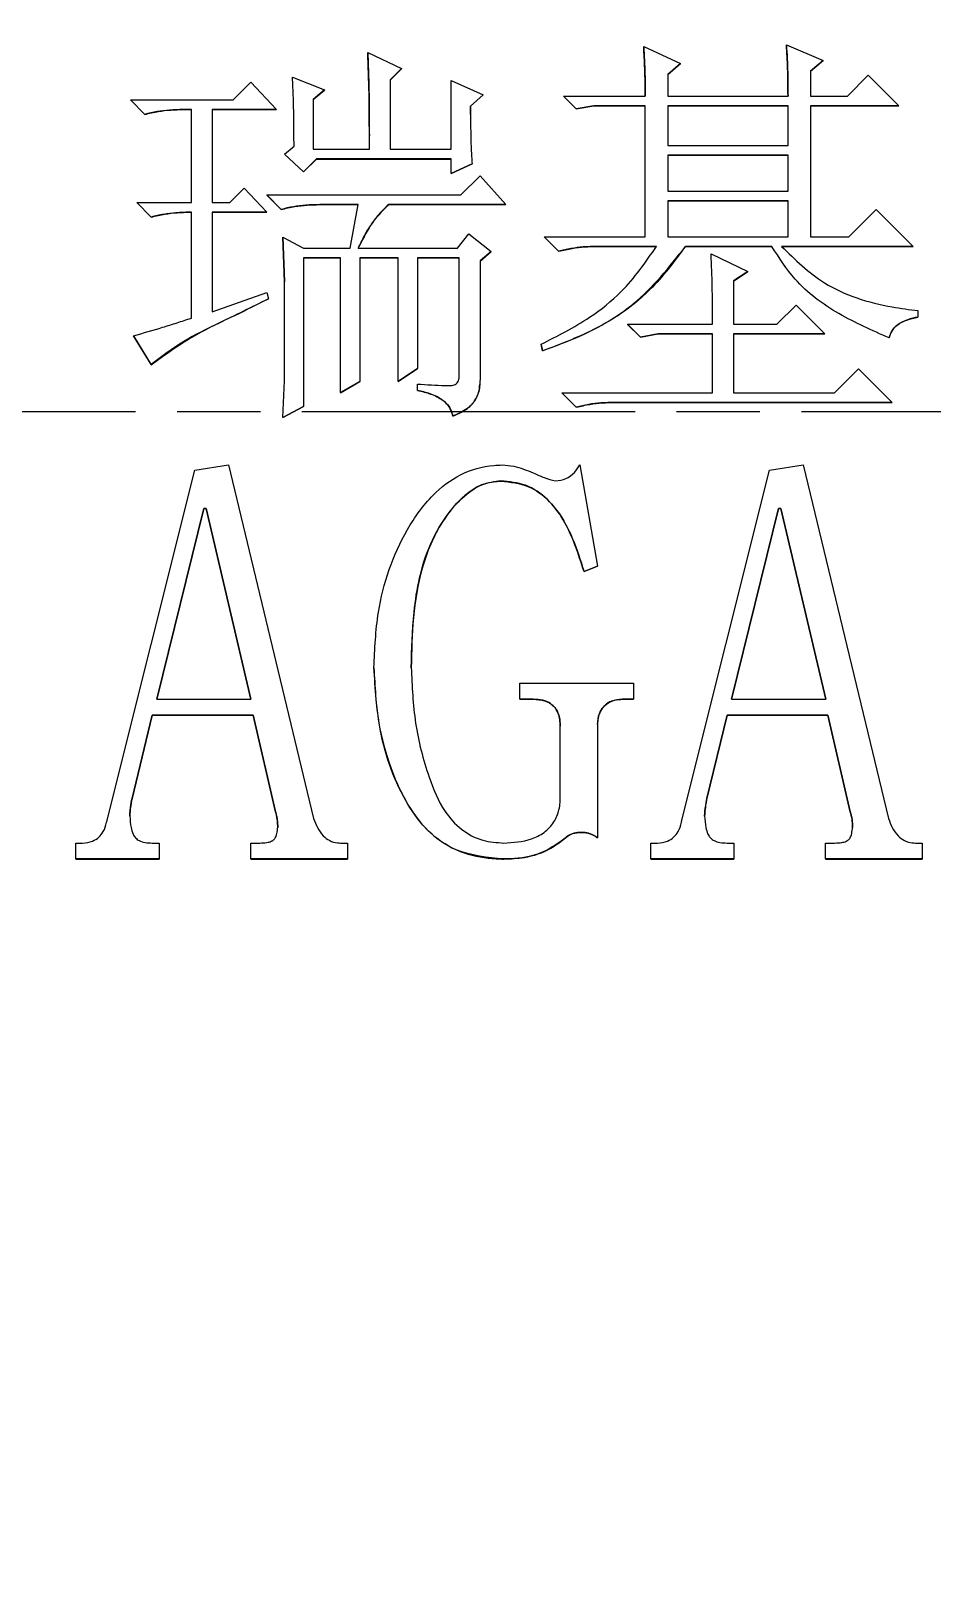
# Model space of a CAD drawing. Header units: millimetres. Extents: x 2404 to 4548, y 1024 to 2541.
# Drawn here: x 3904.7 to 3937.2, y 2177.4 to 2233.1 of the extents above; entities that cross this region are included whole.
import ezdxf

# ---------------------------------------------------------------- set-up
doc = ezdxf.new("R2010")
doc.units = ezdxf.units.MM
doc.linetypes.add('AM_ISO08W050', pattern=[18, 12, -1.5, 3, -1.5])
doc.layers.add('AM_7', color=4, linetype='AM_ISO08W050', lineweight=25)

msp = doc.modelspace()

# ---------------------------------------------------------------- linework, layer by layer
at = {"color": 7, "linetype": 'Continuous', "lineweight": 25}
for p, q in [((3926.811, 2232.514), (3928.14, 2231.899)), ((3931.954, 2232.571), (3933.284, 2232.013)), ((3916.871, 2232.297), (3918.084, 2231.715)), ((3928.14, 2231.899), (3927.678, 2231.508)), ((3927.678, 2231.505), (3928.14, 2231.897)), ((3928.14, 2231.899), (3928.14, 2231.897)), ((3933.284, 2232.013), (3932.821, 2231.621)), ((3932.821, 2231.619), (3933.284, 2232.011)), ((3933.284, 2232.013), (3933.284, 2232.011)), ((3914.155, 2231.409), (3915.311, 2230.947)), ((3918.084, 2231.715), (3917.68, 2231.309)), ((3917.68, 2231.306), (3918.084, 2231.713)), ((3917.68, 2231.309), (3917.68, 2228.809)), ((3918.084, 2231.715), (3918.084, 2231.713)), ((3919.876, 2228.809), (3919.876, 2231.294)), ((3919.876, 2231.294), (3921.032, 2230.773)), ((3927.678, 2231.508), (3927.678, 2230.726)), ((3932.821, 2231.621), (3932.821, 2230.726)), ((3934.15, 2230.726), (3934.902, 2231.478)), ((3934.902, 2231.478), (3936, 2230.38)), ((3912.016, 2230.589), (3912.652, 2231.225)), ((3912.652, 2231.225), (3913.577, 2230.243)), ((3915.311, 2230.947), (3914.906, 2230.6)), ((3914.906, 2230.598), (3915.311, 2230.945)), ((3915.311, 2230.947), (3915.311, 2230.945)), ((3921.032, 2230.773), (3920.569, 2230.369)), ((3920.569, 2230.367), (3921.032, 2230.771)), ((3921.032, 2230.773), (3921.032, 2230.771)), ((3924.384, 2230.264), (3923.921, 2230.726)), ((3923.921, 2230.726), (3926.869, 2230.726)), ((3923.921, 2230.726), (3923.921, 2230.724)), ((3923.921, 2230.724), (3924.384, 2230.262)), ((3927.678, 2230.726), (3932.012, 2230.726)), ((3932.821, 2230.726), (3934.15, 2230.726)), ((3908.838, 2230.069), (3908.318, 2230.589)), ((3908.318, 2230.589), (3912.016, 2230.589)), ((3908.318, 2230.589), (3908.318, 2230.587)), ((3908.318, 2230.587), (3908.838, 2230.067)), ((3910.514, 2230.243), (3910.225, 2230.243)), ((3910.225, 2230.243), (3910.225, 2230.24)), ((3910.225, 2230.24), (3910.514, 2230.24)), ((3910.514, 2226.891), (3910.514, 2230.243)), ((3913.577, 2230.243), (3911.265, 2230.243)), ((3911.265, 2230.243), (3911.265, 2226.891)), ((3911.265, 2230.24), (3913.577, 2230.24)), ((3913.577, 2230.243), (3913.577, 2230.24)), ((3914.906, 2230.6), (3914.906, 2228.809)), ((3920.569, 2230.369), (3920.569, 2230.367)), ((3920.571, 2230.068), (3920.569, 2230.367)), ((3925.019, 2230.38), (3924.384, 2230.264)), ((3924.384, 2230.262), (3925.019, 2230.377)), ((3924.384, 2230.264), (3924.384, 2230.262)), ((3926.869, 2230.38), (3925.019, 2230.38)), ((3925.019, 2230.38), (3925.019, 2230.377)), ((3925.019, 2230.377), (3926.869, 2230.377)), ((3926.869, 2225.658), (3926.869, 2230.38)), ((3932.012, 2230.38), (3927.678, 2230.38)), ((3927.678, 2230.38), (3927.678, 2228.946)), ((3927.678, 2230.377), (3932.012, 2230.377)), ((3932.012, 2228.946), (3932.012, 2230.38)), ((3936, 2230.38), (3932.821, 2230.38)), ((3932.821, 2230.38), (3932.821, 2225.658)), ((3932.821, 2230.377), (3936, 2230.377)), ((3936, 2230.38), (3936, 2230.377)), ((3908.838, 2230.069), (3908.838, 2230.067)), ((3913.866, 2228.635), (3914.212, 2228.924)), ((3914.559, 2227.999), (3913.866, 2228.635)), ((3913.866, 2228.633), (3913.866, 2228.635)), ((3913.866, 2228.633), (3914.559, 2227.997)), ((3915.022, 2228.462), (3914.559, 2227.999)), ((3914.559, 2227.997), (3915.022, 2228.46)), ((3914.906, 2228.809), (3916.929, 2228.809)), ((3919.876, 2228.462), (3915.022, 2228.462)), ((3915.022, 2228.462), (3915.022, 2228.46)), ((3915.022, 2228.46), (3919.876, 2228.46)), ((3917.68, 2228.809), (3919.876, 2228.809)), ((3919.876, 2227.942), (3919.876, 2228.462)), ((3927.678, 2228.946), (3932.012, 2228.946)), ((3932.012, 2228.599), (3927.678, 2228.599)), ((3927.678, 2228.599), (3927.678, 2227.302)), ((3927.678, 2228.597), (3932.012, 2228.597)), ((3932.012, 2227.302), (3932.012, 2228.599)), ((3914.559, 2227.999), (3914.559, 2227.997)), ((3920.627, 2228.288), (3919.876, 2227.942)), ((3919.876, 2227.94), (3920.627, 2228.286)), ((3919.876, 2227.942), (3919.876, 2227.94)), ((3920.627, 2228.288), (3920.627, 2228.286)), ((3911.901, 2226.891), (3912.421, 2227.411)), ((3912.421, 2227.411), (3913.23, 2226.544)), ((3920.223, 2227.165), (3920.916, 2227.858)), ((3920.916, 2227.858), (3921.841, 2226.818)), ((3909.069, 2226.371), (3908.549, 2226.891)), ((3908.549, 2226.891), (3910.514, 2226.891)), ((3908.549, 2226.891), (3908.549, 2226.889)), ((3908.549, 2226.889), (3909.069, 2226.368)), ((3911.265, 2226.891), (3911.901, 2226.891)), ((3913.75, 2226.645), (3913.23, 2227.165)), ((3913.23, 2227.165), (3920.223, 2227.165)), ((3913.23, 2227.165), (3913.23, 2227.163)), ((3913.23, 2227.163), (3913.75, 2226.642)), ((3916.524, 2226.818), (3915.137, 2226.818)), ((3915.137, 2226.818), (3915.137, 2226.816)), ((3915.137, 2226.816), (3916.524, 2226.816)), ((3916.235, 2225.247), (3916.524, 2226.818)), ((3921.841, 2226.818), (3917.622, 2226.818)), ((3917.622, 2226.818), (3917.622, 2226.816)), ((3917.622, 2226.816), (3921.841, 2226.816)), ((3921.841, 2226.818), (3921.841, 2226.816)), ((3927.678, 2227.302), (3932.012, 2227.302)), ((3932.012, 2226.955), (3927.678, 2226.955)), ((3927.678, 2226.955), (3927.678, 2225.658)), ((3927.678, 2226.953), (3932.012, 2226.953)), ((3932.012, 2225.658), (3932.012, 2226.955)), ((3909.069, 2226.371), (3909.069, 2226.368)), ((3910.514, 2226.544), (3910.456, 2226.544)), ((3910.456, 2226.542), (3910.456, 2226.544)), ((3910.456, 2226.542), (3910.514, 2226.542)), ((3910.514, 2222.73), (3910.514, 2226.544)), ((3913.23, 2226.544), (3911.265, 2226.544)), ((3911.265, 2226.544), (3911.265, 2222.961)), ((3911.265, 2226.542), (3913.23, 2226.542)), ((3913.23, 2226.544), (3913.23, 2226.542)), ((3913.75, 2226.645), (3913.75, 2226.642)), ((3934.208, 2225.658), (3935.191, 2226.64)), ((3935.191, 2226.64), (3936.52, 2225.311)), ((3920.107, 2225.247), (3920.512, 2225.767)), ((3920.512, 2225.767), (3921.321, 2225.131)), ((3913.866, 2224.038), (3913.808, 2225.651)), ((3913.808, 2225.651), (3914.559, 2225.247)), ((3913.808, 2225.651), (3913.808, 2225.649)), ((3913.808, 2225.649), (3913.866, 2224.035)), ((3914.559, 2225.247), (3916.235, 2225.247)), ((3916.524, 2225.247), (3920.107, 2225.247)), ((3921.321, 2225.131), (3920.916, 2224.787)), ((3920.916, 2224.785), (3921.321, 2225.129)), ((3921.321, 2225.131), (3921.321, 2225.129)), ((3923.748, 2225.138), (3923.228, 2225.658)), ((3923.228, 2225.658), (3926.869, 2225.658)), ((3923.228, 2225.658), (3923.228, 2225.656)), ((3923.228, 2225.656), (3923.748, 2225.136)), ((3923.748, 2225.138), (3923.748, 2225.136)), ((3927.273, 2225.311), (3925.135, 2225.311)), ((3925.135, 2225.311), (3925.135, 2225.309)), ((3925.135, 2225.309), (3927.273, 2225.309)), ((3927.678, 2225.658), (3932.012, 2225.658)), ((3931.434, 2225.311), (3928.314, 2225.311)), ((3928.314, 2225.311), (3928.314, 2225.309)), ((3928.314, 2225.309), (3931.434, 2225.309)), ((3931.434, 2225.311), (3931.434, 2225.309)), ((3936.52, 2225.311), (3931.781, 2225.311)), ((3931.781, 2225.309), (3936.52, 2225.309)), ((3932.821, 2225.658), (3934.208, 2225.658)), ((3936.52, 2225.311), (3936.52, 2225.309)), ((3915.888, 2224.9), (3914.559, 2224.9)), ((3914.559, 2224.9), (3914.559, 2219.549)), ((3914.559, 2224.898), (3915.888, 2224.898)), ((3915.888, 2220.046), (3915.888, 2224.9)), ((3917.969, 2224.9), (3916.582, 2224.9)), ((3916.582, 2224.9), (3916.582, 2220.45)), ((3916.582, 2224.898), (3917.969, 2224.898)), ((3917.969, 2220.45), (3917.969, 2224.9)), ((3920.165, 2224.9), (3918.662, 2224.9)), ((3918.662, 2224.9), (3918.662, 2220.913)), ((3918.662, 2224.898), (3920.165, 2224.898)), ((3920.165, 2220.643), (3920.165, 2224.9)), ((3920.916, 2224.787), (3920.916, 2220.585)), ((3929.238, 2225.05), (3930.567, 2224.414)), ((3913.866, 2220.47), (3913.866, 2224.038)), ((3930.567, 2224.414), (3930.047, 2224.068)), ((3930.047, 2224.065), (3930.567, 2224.412)), ((3930.047, 2224.068), (3930.047, 2222.507)), ((3930.567, 2224.414), (3930.567, 2224.412)), ((3911.265, 2222.961), (3913.23, 2223.654)), ((3913.23, 2223.654), (3913.288, 2223.423)), ((3931.608, 2222.507), (3932.301, 2223.201)), ((3932.301, 2223.201), (3933.341, 2222.16)), ((3936.693, 2222.999), (3936.693, 2222.768)), ((3926.233, 2222.507), (3929.296, 2222.507)), ((3926.695, 2222.045), (3926.233, 2222.507)), ((3926.233, 2222.507), (3926.233, 2222.505)), ((3926.233, 2222.505), (3926.695, 2222.043)), ((3930.047, 2222.507), (3931.608, 2222.507)), ((3936.693, 2222.768), (3936.693, 2222.766)), ((3909.069, 2221.054), (3908.433, 2222.094)), ((3908.433, 2222.094), (3908.433, 2222.092)), ((3908.433, 2222.092), (3909.069, 2221.052)), ((3923.17, 2221.555), (3923.112, 2221.786)), ((3923.112, 2221.786), (3923.112, 2221.784)), ((3923.112, 2221.784), (3923.17, 2221.553)), ((3927.331, 2222.16), (3926.695, 2222.045)), ((3926.695, 2222.043), (3927.331, 2222.158)), ((3926.695, 2222.043), (3926.695, 2222.045)), ((3929.296, 2222.16), (3927.331, 2222.16)), ((3927.331, 2222.16), (3927.331, 2222.158)), ((3927.331, 2222.158), (3929.296, 2222.158)), ((3929.296, 2220.041), (3929.296, 2222.16)), ((3933.341, 2222.16), (3930.047, 2222.16)), ((3930.047, 2222.16), (3930.047, 2220.041)), ((3930.047, 2222.158), (3933.341, 2222.158)), ((3933.341, 2222.16), (3933.341, 2222.158)), ((3923.17, 2221.555), (3923.17, 2221.553)), ((3909.069, 2221.054), (3909.069, 2221.052)), ((3918.662, 2220.913), (3917.969, 2220.45)), ((3917.969, 2220.448), (3918.662, 2220.91)), ((3918.662, 2220.913), (3918.662, 2220.91)), ((3933.688, 2220.041), (3934.555, 2220.908)), ((3934.555, 2220.908), (3935.769, 2219.695)), ((3913.808, 2219.147), (3913.866, 2220.47)), ((3916.582, 2220.45), (3915.888, 2220.046)), ((3915.888, 2220.044), (3916.582, 2220.448)), ((3916.582, 2220.45), (3916.582, 2220.448)), ((3917.969, 2220.45), (3917.969, 2220.448)), ((3918.662, 2220.125), (3918.662, 2220.356)), ((3920.914, 2220.332), (3920.914, 2220.334)), ((3914.559, 2219.549), (3913.808, 2219.147)), ((3914.559, 2219.549), (3914.559, 2219.547)), ((3915.888, 2220.046), (3915.888, 2220.044)), ((3924.384, 2219.521), (3923.864, 2220.041)), ((3923.864, 2220.041), (3929.296, 2220.041)), ((3923.864, 2220.041), (3923.864, 2220.039)), ((3923.864, 2220.039), (3924.384, 2219.519)), ((3935.769, 2219.695), (3925.771, 2219.695)), ((3925.771, 2219.695), (3925.771, 2219.693)), ((3925.771, 2219.693), (3935.769, 2219.693)), ((3930.047, 2220.041), (3933.688, 2220.041)), ((3935.769, 2219.695), (3935.769, 2219.693)), ((3913.808, 2219.145), (3914.559, 2219.547)), ((3913.808, 2219.147), (3913.808, 2219.145)), ((3924.384, 2219.521), (3924.384, 2219.519)), ((3910.638, 2217.248), (3911.849, 2217.439)), ((3911.849, 2217.439), (3914.92, 2204.71)), ((3924.51, 2217.439), (3925.148, 2213.796)), ((3931.351, 2217.248), (3932.561, 2217.439)), ((3932.561, 2217.439), (3935.633, 2204.71)), ((3907.486, 2204.695), (3910.638, 2217.248)), ((3921.669, 2216.864), (3921.669, 2216.862)), ((3928.198, 2204.695), (3931.351, 2217.248)), ((3910.962, 2215.872), (3909.266, 2209.001)), ((3909.266, 2209.001), (3910.962, 2215.87)), ((3911.043, 2215.872), (3910.962, 2215.872)), ((3910.962, 2215.87), (3910.962, 2215.872)), ((3910.962, 2215.87), (3911.043, 2215.87)), ((3912.658, 2209.001), (3911.043, 2215.872)), ((3911.043, 2215.872), (3911.043, 2215.87)), ((3911.043, 2215.87), (3912.658, 2209.001)), ((3931.674, 2215.872), (3929.978, 2209.001)), ((3929.979, 2209.001), (3931.674, 2215.87)), ((3931.755, 2215.872), (3931.674, 2215.872)), ((3931.674, 2215.87), (3931.674, 2215.872)), ((3931.674, 2215.87), (3931.755, 2215.87)), ((3933.37, 2209.001), (3931.755, 2215.872)), ((3931.755, 2215.872), (3931.755, 2215.87)), ((3931.755, 2215.87), (3933.37, 2209.001)), ((3925.148, 2213.796), (3924.662, 2213.604)), ((3924.662, 2213.602), (3925.148, 2213.793)), ((3924.662, 2213.604), (3924.662, 2213.602)), ((3925.148, 2213.793), (3925.148, 2213.796)), ((3922.349, 2209.001), (3922.349, 2209.576)), ((3922.349, 2209.576), (3926.442, 2209.576)), ((3926.442, 2209.576), (3926.442, 2209.001)), ((3909.266, 2209.001), (3912.658, 2209.001)), ((3922.834, 2209.001), (3922.349, 2209.001)), ((3922.349, 2209.001), (3922.349, 2208.999)), ((3922.349, 2208.999), (3922.834, 2208.999)), ((3922.834, 2209.001), (3922.834, 2208.999)), ((3926.442, 2209.001), (3926.038, 2209.001)), ((3926.038, 2209.001), (3926.038, 2208.999)), ((3926.038, 2208.999), (3926.442, 2208.999)), ((3926.442, 2209.001), (3926.442, 2208.999)), ((3929.978, 2209.001), (3933.37, 2209.001)), ((3909.104, 2208.426), (3908.376, 2205.432)), ((3908.376, 2205.43), (3909.104, 2208.424)), ((3912.739, 2208.426), (3909.104, 2208.426)), ((3909.104, 2208.426), (3909.104, 2208.424)), ((3909.104, 2208.424), (3912.739, 2208.424)), ((3913.545, 2204.95), (3912.739, 2208.426)), ((3912.739, 2208.426), (3912.739, 2208.424)), ((3912.739, 2208.424), (3913.545, 2204.948)), ((3929.816, 2208.426), (3929.088, 2205.432)), ((3929.088, 2205.43), (3929.816, 2208.424)), ((3933.451, 2208.426), (3929.816, 2208.426)), ((3929.816, 2208.426), (3929.816, 2208.424)), ((3929.816, 2208.424), (3933.451, 2208.424)), ((3934.257, 2204.95), (3933.451, 2208.426)), ((3933.451, 2208.426), (3933.451, 2208.424)), ((3933.451, 2208.424), (3934.257, 2204.948)), ((3923.805, 2205.279), (3923.805, 2208.03)), ((3925.148, 2208.102), (3925.148, 2204.015)), ((3908.376, 2205.432), (3908.376, 2205.43)), ((3929.088, 2205.432), (3929.088, 2205.43)), ((3913.545, 2204.95), (3913.545, 2204.948)), ((3934.257, 2204.95), (3934.257, 2204.948)), ((3923.94, 2203.967), (3923.94, 2203.965)), ((3924.584, 2204.207), (3924.584, 2204.204)), ((3906.353, 2203.248), (3906.353, 2203.823)), ((3906.353, 2203.823), (3906.596, 2203.823)), ((3909.104, 2203.823), (3909.347, 2203.823)), ((3909.347, 2203.823), (3909.347, 2203.248)), ((3912.655, 2203.248), (3912.655, 2203.823)), ((3912.655, 2203.823), (3912.979, 2203.823)), ((3915.891, 2203.823), (3916.134, 2203.823)), ((3916.134, 2203.823), (3916.134, 2203.248)), ((3927.066, 2203.248), (3927.066, 2203.823)), ((3927.066, 2203.823), (3927.308, 2203.823)), ((3929.816, 2203.823), (3930.059, 2203.823)), ((3930.059, 2203.823), (3930.059, 2203.248)), ((3933.367, 2203.248), (3933.367, 2203.823)), ((3933.367, 2203.823), (3933.691, 2203.823)), ((3936.604, 2203.823), (3936.846, 2203.823)), ((3936.846, 2203.823), (3936.846, 2203.248)), ((3909.347, 2203.248), (3906.353, 2203.248)), ((3906.353, 2203.248), (3906.353, 2203.245)), ((3906.353, 2203.245), (3909.347, 2203.245)), ((3909.347, 2203.248), (3909.347, 2203.245)), ((3916.134, 2203.248), (3912.655, 2203.248)), ((3912.655, 2203.248), (3912.655, 2203.245)), ((3912.655, 2203.245), (3916.134, 2203.245)), ((3916.134, 2203.248), (3916.134, 2203.245)), ((3921.765, 2203.248), (3921.765, 2203.245)), ((3930.059, 2203.248), (3927.066, 2203.248)), ((3927.066, 2203.248), (3927.066, 2203.245)), ((3927.066, 2203.245), (3930.059, 2203.245)), ((3930.059, 2203.248), (3930.059, 2203.245)), ((3936.846, 2203.248), (3933.367, 2203.248)), ((3933.367, 2203.248), (3933.367, 2203.245)), ((3933.367, 2203.245), (3936.846, 2203.245)), ((3936.846, 2203.248), (3936.846, 2203.245))]:
    msp.add_line(p, q, dxfattribs=at)
msp.add_circle((3911.921, 2219.952), 71.5, dxfattribs=at)
for centre, start, end in [((3911.922, 2219.95), 280.30604, 349.69383), ((3911.999, 2219.577), 281.36448, 349.47139)]:
    msp.add_arc(centre, 80, start, end, dxfattribs=at)
for points, knots in [([(3843.422, 2219.958), (3843.476, 2222.047), (3843.586, 2226.225), (3844.496, 2232.564), (3845.982, 2238.917), (3848.156, 2245.282), (3850.987, 2251.506), (3854.501, 2257.528), (3858.655, 2263.22), (3863.398, 2268.481), (3868.66, 2273.225), (3874.352, 2277.379), (3880.374, 2280.893), (3886.597, 2283.724), (3892.963, 2285.896), (3899.315, 2287.391), (3905.654, 2288.268), (3911.921, 2288.553), (3918.189, 2288.268), (3924.527, 2287.391), (3930.88, 2285.896), (3937.246, 2283.724), (3943.469, 2280.893), (3949.492, 2277.379), (3955.183, 2273.225), (3960.445, 2268.481), (3965.188, 2263.22), (3969.342, 2257.528), (3972.856, 2251.506), (3975.687, 2245.282), (3977.861, 2238.917), (3979.347, 2232.564), (3980.257, 2226.226), (3980.367, 2222.047), (3980.422, 2219.958)], [0, 0, 0, 0, 0.0291236, 0.0582485, 0.08912, 0.1199941, 0.1519015, 0.1843128, 0.2170688, 0.25, 0.2829312, 0.3156872, 0.3480985, 0.3800059, 0.4108775, 0.4417515, 0.4708745, 0.5, 0.529123, 0.5582485, 0.58912, 0.6199941, 0.6519015, 0.6843128, 0.7170688, 0.75, 0.7829312, 0.8156872, 0.8480985, 0.8800059, 0.9108775, 0.9417515, 0.9708751, 1, 1, 1, 1]), ([(3926.869, 2230.726), (3926.867, 2230.893), (3926.864, 2231.226), (3926.85, 2231.822), (3926.826, 2232.251), (3926.811, 2232.514)], [0, 0, 0, 0, 0.279578, 0.559168, 1, 1, 1, 1]), ([(3926.811, 2232.511), (3926.82, 2232.345), (3926.839, 2232.012), (3926.863, 2231.416), (3926.866, 2230.987), (3926.869, 2230.724)], [0, 0, 0, 0, 0.2795779, 0.5591682, 1, 1, 1, 1]), ([(3932.012, 2230.726), (3932.011, 2230.893), (3932.009, 2231.226), (3931.996, 2231.842), (3931.97, 2232.29), (3931.954, 2232.571)], [0, 0, 0, 0, 0.2708249, 0.5416574, 1, 1, 1, 1]), ([(3931.954, 2232.569), (3931.965, 2232.403), (3931.986, 2232.07), (3932.006, 2231.455), (3932.01, 2231.006), (3932.012, 2230.724)], [0, 0, 0, 0, 0.270825, 0.541661, 1, 1, 1, 1]), ([(3916.929, 2228.809), (3916.928, 2229.142), (3916.926, 2229.809), (3916.917, 2230.972), (3916.888, 2231.801), (3916.871, 2232.297)], [0, 0, 0, 0, 0.286572, 0.573139, 1, 1, 1, 1]), ([(3916.871, 2232.295), (3916.884, 2231.962), (3916.909, 2231.296), (3916.923, 2230.3), (3916.925, 2229.637), (3916.926, 2229.307)], [0, 0, 0, 0, 0.334579, 0.669145, 1, 1, 1, 1]), ([(3914.212, 2228.924), (3914.211, 2229.257), (3914.209, 2229.838), (3914.191, 2230.667), (3914.167, 2231.162), (3914.155, 2231.409)], [0, 0, 0, 0, 0.402279, 0.701072, 1, 1, 1, 1]), ([(3910.225, 2230.243), (3910.058, 2230.239), (3909.742, 2230.232), (3909.277, 2230.174), (3908.985, 2230.104), (3908.838, 2230.069)], [0, 0, 0, 0, 0.35686, 0.67714, 1, 1, 1, 1]), ([(3908.838, 2230.067), (3909, 2230.105), (3909.308, 2230.178), (3909.774, 2230.232), (3910.074, 2230.238), (3910.225, 2230.24)], [0, 0, 0, 0, 0.356908, 0.677314, 1, 1, 1, 1]), ([(3920.569, 2230.369), (3920.571, 2230.022), (3920.574, 2229.502), (3920.592, 2228.808), (3920.615, 2228.462), (3920.627, 2228.288)], [0, 0, 0, 0, 0.499684, 0.749744, 1, 1, 1, 1]), ([(3915.137, 2226.818), (3914.97, 2226.814), (3914.654, 2226.808), (3914.189, 2226.749), (3913.897, 2226.68), (3913.75, 2226.645)], [0, 0, 0, 0, 0.35686, 0.67714, 1, 1, 1, 1]), ([(3913.75, 2226.642), (3913.913, 2226.681), (3914.221, 2226.754), (3914.686, 2226.807), (3914.986, 2226.813), (3915.137, 2226.816)], [0, 0, 0, 0, 0.356908, 0.677314, 1, 1, 1, 1]), ([(3917.622, 2226.818), (3917.499, 2226.704), (3917.253, 2226.476), (3916.879, 2225.948), (3916.664, 2225.523), (3916.524, 2225.247)], [0, 0, 0, 0, 0.259762, 0.519402, 1, 1, 1, 1]), ([(3916.524, 2225.245), (3916.597, 2225.394), (3916.744, 2225.694), (3917.071, 2226.251), (3917.405, 2226.593), (3917.622, 2226.816)], [0, 0, 0, 0, 0.259337, 0.518831, 1, 1, 1, 1]), ([(3910.456, 2226.544), (3910.289, 2226.54), (3909.973, 2226.534), (3909.508, 2226.475), (3909.216, 2226.406), (3909.069, 2226.371)], [0, 0, 0, 0, 0.35686, 0.67714, 1, 1, 1, 1]), ([(3909.069, 2226.368), (3909.231, 2226.407), (3909.54, 2226.48), (3910.005, 2226.533), (3910.305, 2226.539), (3910.456, 2226.542)], [0, 0, 0, 0, 0.356908, 0.677314, 1, 1, 1, 1]), ([(3923.112, 2221.786), (3923.708, 2222.089), (3924.74, 2222.613), (3926.203, 2223.769), (3926.878, 2224.741), (3927.273, 2225.311)], [0, 0, 0, 0, 0.36202, 0.6263638, 1, 1, 1, 1]), ([(3928.314, 2225.311), (3927.912, 2224.769), (3926.904, 2223.409), (3925.018, 2222.219), (3923.617, 2221.715), (3923.17, 2221.555)], [0, 0, 0, 0, 0.3105248, 0.7800713, 1, 1, 1, 1]), ([(3923.17, 2221.553), (3923.796, 2221.79), (3924.946, 2222.226), (3926.801, 2223.386), (3927.732, 2224.57), (3928.314, 2225.309)], [0, 0, 0, 0, 0.3094377, 0.5687186, 1, 1, 1, 1]), ([(3925.135, 2225.311), (3924.968, 2225.308), (3924.652, 2225.301), (3924.187, 2225.243), (3923.895, 2225.173), (3923.748, 2225.138)], [0, 0, 0, 0, 0.35686, 0.67714, 1, 1, 1, 1]), ([(3923.748, 2225.136), (3923.91, 2225.174), (3924.219, 2225.247), (3924.684, 2225.3), (3924.984, 2225.306), (3925.135, 2225.309)], [0, 0, 0, 0, 0.356908, 0.677314, 1, 1, 1, 1]), ([(3935.653, 2222.017), (3935.042, 2222.286), (3933.817, 2222.824), (3932.31, 2223.923), (3931.692, 2224.903), (3931.434, 2225.311)], [0, 0, 0, 0, 0.367157, 0.736287, 1, 1, 1, 1]), ([(3931.781, 2225.311), (3932.269, 2224.836), (3933.383, 2223.754), (3935.22, 2223.192), (3936.384, 2223.04), (3936.693, 2222.999)], [0, 0, 0, 0, 0.364385, 0.830851, 1, 1, 1, 1]), ([(3929.296, 2222.507), (3929.294, 2222.841), (3929.291, 2223.431), (3929.274, 2224.279), (3929.25, 2224.793), (3929.238, 2225.05)], [0, 0, 0, 0, 0.39313, 0.696516, 1, 1, 1, 1]), ([(3913.288, 2223.423), (3912.691, 2223.127), (3911.671, 2222.622), (3910.206, 2221.924), (3909.45, 2221.345), (3909.069, 2221.054)], [0, 0, 0, 0, 0.41234, 0.704495, 1, 1, 1, 1]), ([(3909.069, 2221.052), (3909.55, 2221.401), (3910.445, 2222.053), (3911.912, 2222.742), (3912.829, 2223.195), (3913.288, 2223.421)], [0, 0, 0, 0, 0.36689, 0.683392, 1, 1, 1, 1]), ([(3908.433, 2222.094), (3908.782, 2222.194), (3909.305, 2222.343), (3909.997, 2222.561), (3910.341, 2222.674), (3910.514, 2222.73)], [0, 0, 0, 0, 0.499885, 0.749929, 1, 1, 1, 1]), ([(3936.693, 2222.768), (3936.568, 2222.741), (3936.317, 2222.685), (3936.001, 2222.535), (3935.776, 2222.326), (3935.683, 2222.146), (3935.658, 2222.039), (3935.653, 2222.017)], [0, 0, 0, 0, 0.282135, 0.566109, 0.757606, 0.950164, 1, 1, 1, 1]), ([(3935.653, 2222.015), (3935.682, 2222.106), (3935.739, 2222.283), (3935.968, 2222.512), (3936.293, 2222.677), (3936.558, 2222.736), (3936.693, 2222.766)], [0, 0, 0, 0, 0.208439, 0.402698, 0.695105, 1, 1, 1, 1]), ([(3918.662, 2220.356), (3918.829, 2220.344), (3919.158, 2220.321), (3919.544, 2220.305), (3919.817, 2220.295), (3919.959, 2220.307), (3920.062, 2220.361), (3920.123, 2220.431), (3920.158, 2220.529), (3920.163, 2220.603), (3920.165, 2220.643)], [0, 0, 0, 0, 0.291265, 0.577908, 0.673859, 0.770575, 0.821169, 0.872133, 0.929983, 1, 1, 1, 1]), ([(3919.934, 2219.205), (3919.899, 2219.321), (3919.833, 2219.542), (3919.535, 2219.824), (3919.138, 2220.016), (3918.816, 2220.09), (3918.662, 2220.125)], [0, 0, 0, 0, 0.215567, 0.407136, 0.716043, 1, 1, 1, 1]), ([(3918.662, 2220.123), (3918.821, 2220.086), (3919.14, 2220.013), (3919.53, 2219.824), (3919.801, 2219.568), (3919.9, 2219.354), (3919.928, 2219.229), (3919.934, 2219.202)], [0, 0, 0, 0, 0.292672, 0.587324, 0.768523, 0.951511, 1, 1, 1, 1]), ([(3920.916, 2220.585), (3920.913, 2220.415), (3920.908, 2220.117), (3920.728, 2219.723), (3920.409, 2219.398), (3920.112, 2219.277), (3919.934, 2219.205)], [0, 0, 0, 0, 0.273904, 0.481798, 0.689877, 1, 1, 1, 1]), ([(3919.934, 2219.202), (3920.147, 2219.292), (3920.479, 2219.431), (3920.783, 2219.816), (3920.896, 2220.107), (3920.9, 2220.283), (3920.902, 2220.333)], [0, 0, 0, 0, 0.427109, 0.666996, 0.906925, 1, 1, 1, 1]), ([(3980.422, 2219.958), (3980.367, 2217.869), (3980.257, 2213.691), (3979.347, 2207.352), (3977.861, 2201), (3975.687, 2194.634), (3972.856, 2188.411), (3969.342, 2182.388), (3965.188, 2176.696), (3960.445, 2171.435), (3955.183, 2166.692), (3949.492, 2162.538), (3943.469, 2159.024), (3937.246, 2156.192), (3930.88, 2154.021), (3924.528, 2152.526), (3918.189, 2151.648), (3911.922, 2151.363), (3905.654, 2151.648), (3899.316, 2152.526), (3892.963, 2154.021), (3886.597, 2156.192), (3880.374, 2159.024), (3874.352, 2162.538), (3868.66, 2166.692), (3863.398, 2171.435), (3858.655, 2176.696), (3854.501, 2182.388), (3850.987, 2188.411), (3848.156, 2194.634), (3845.982, 2201), (3844.496, 2207.352), (3843.586, 2213.691), (3843.476, 2217.869), (3843.422, 2219.958)], [0, 0, 0, 0, 0.029124, 0.058248, 0.08912, 0.119994, 0.151902, 0.184313, 0.217069, 0.25, 0.282931, 0.315687, 0.348098, 0.380006, 0.410878, 0.441752, 0.470875, 0.5, 0.529123, 0.558248, 0.58912, 0.619994, 0.651902, 0.684313, 0.717069, 0.75, 0.782931, 0.815687, 0.848098, 0.880006, 0.910878, 0.941752, 0.970875, 1, 1, 1, 1]), ([(3925.771, 2219.695), (3925.604, 2219.691), (3925.288, 2219.684), (3924.823, 2219.626), (3924.53, 2219.556), (3924.384, 2219.521)], [0, 0, 0, 0, 0.35686, 0.67714, 1, 1, 1, 1]), ([(3924.384, 2219.519), (3924.546, 2219.558), (3924.854, 2219.63), (3925.32, 2219.684), (3925.62, 2219.69), (3925.771, 2219.693)], [0, 0, 0, 0, 0.356908, 0.677314, 1, 1, 1, 1]), ([(3917.093, 2210.14), (3917.121, 2210.808), (3917.195, 2212.53), (3917.948, 2214.695), (3919.1, 2216.323), (3920.178, 2217.159), (3921.099, 2217.42), (3921.617, 2217.436), (3921.72, 2217.439)], [0, 0, 0, 0, 0.211208, 0.543916, 0.70607, 0.836311, 0.967456, 1, 1, 1, 1]), ([(3921.72, 2217.439), (3921.857, 2217.429), (3922.119, 2217.41), (3922.49, 2217.297), (3922.719, 2217.2), (3922.834, 2217.152)], [0, 0, 0, 0, 0.356459, 0.6762528, 1, 1, 1, 1]), ([(3923.632, 2216.864), (3923.762, 2216.883), (3924.017, 2216.92), (3924.322, 2217.148), (3924.449, 2217.346), (3924.51, 2217.439)], [0, 0, 0, 0, 0.3565311, 0.6963223, 1, 1, 1, 1]), ([(3921.669, 2216.864), (3921.43, 2216.834), (3920.958, 2216.774), (3920.207, 2216.258), (3919.401, 2215.272), (3918.764, 2213.744), (3918.477, 2211.945), (3918.449, 2210.742), (3918.435, 2210.14)], [0, 0, 0, 0, 0.087728, 0.173959, 0.328461, 0.554861, 0.777023, 1, 1, 1, 1]), ([(3918.435, 2210.138), (3918.453, 2210.804), (3918.491, 2212.304), (3918.884, 2214.271), (3919.722, 2215.696), (3920.427, 2216.44), (3921.085, 2216.805), (3921.486, 2216.844), (3921.669, 2216.862)], [0, 0, 0, 0, 0.247052, 0.556194, 0.728456, 0.852184, 0.932583, 1, 1, 1, 1]), ([(3924.662, 2213.604), (3924.455, 2214.247), (3924.152, 2215.187), (3923.378, 2216.238), (3922.586, 2216.777), (3921.969, 2216.835), (3921.669, 2216.864)], [0, 0, 0, 0, 0.421189, 0.615596, 0.812628, 1, 1, 1, 1]), ([(3921.669, 2216.862), (3922.011, 2216.824), (3922.651, 2216.754), (3923.513, 2216.112), (3924.204, 2215.047), (3924.494, 2214.13), (3924.662, 2213.602)], [0, 0, 0, 0, 0.2129218, 0.3976328, 0.6523476, 1, 1, 1, 1]), ([(3922.834, 2217.152), (3922.9, 2217.123), (3923.03, 2217.066), (3923.29, 2216.953), (3923.495, 2216.9), (3923.632, 2216.864)], [0, 0, 0, 0, 0.251708, 0.503436, 1, 1, 1, 1]), ([(3921.765, 2203.248), (3921.178, 2203.303), (3920.185, 2203.397), (3919.012, 2204.205), (3917.977, 2205.625), (3917.242, 2207.662), (3917.139, 2209.374), (3917.093, 2210.14)], [0, 0, 0, 0, 0.187422, 0.316972, 0.445984, 0.752119, 1, 1, 1, 1]), ([(3917.093, 2210.138), (3917.126, 2209.468), (3917.186, 2208.248), (3917.657, 2206.534), (3918.289, 2205.14), (3919.18, 2204.033), (3920.291, 2203.412), (3921.196, 2203.26), (3921.675, 2203.248), (3921.765, 2203.245)], [0, 0, 0, 0, 0.215958, 0.393484, 0.570524, 0.707459, 0.84524, 0.970964, 1, 1, 1, 1]), ([(3918.435, 2210.14), (3918.465, 2209.47), (3918.524, 2208.13), (3918.978, 2206.391), (3919.513, 2205.067), (3920.21, 2204.284), (3920.968, 2203.878), (3921.515, 2203.841), (3921.771, 2203.823)], [0, 0, 0, 0, 0.254742, 0.50973, 0.682774, 0.792634, 0.903219, 1, 1, 1, 1]), ([(3923.805, 2208.03), (3923.799, 2208.166), (3923.788, 2208.389), (3923.652, 2208.673), (3923.453, 2208.867), (3923.167, 2208.988), (3922.95, 2208.996), (3922.834, 2209.001)], [0, 0, 0, 0, 0.2578562, 0.4223337, 0.5883002, 0.7795784, 1, 1, 1, 1]), ([(3922.834, 2208.999), (3922.971, 2208.992), (3923.194, 2208.982), (3923.477, 2208.846), (3923.671, 2208.646), (3923.792, 2208.36), (3923.801, 2208.144), (3923.805, 2208.028)], [0, 0, 0, 0, 0.257856, 0.422334, 0.5883, 0.779578, 1, 1, 1, 1]), ([(3926.038, 2209.001), (3925.904, 2208.99), (3925.681, 2208.972), (3925.414, 2208.798), (3925.243, 2208.583), (3925.157, 2208.338), (3925.151, 2208.174), (3925.148, 2208.102)], [0, 0, 0, 0, 0.277602, 0.465557, 0.653489, 0.849158, 1, 1, 1, 1]), ([(3925.148, 2208.1), (3925.158, 2208.233), (3925.176, 2208.46), (3925.351, 2208.733), (3925.567, 2208.906), (3925.809, 2208.989), (3925.968, 2208.996), (3926.038, 2208.999)], [0, 0, 0, 0, 0.27733, 0.471434, 0.665879, 0.852753, 1, 1, 1, 1]), ([(3926.055, 2142.227), (3928.551, 2142.753), (3933.588, 2143.815), (3940.966, 2146.354), (3948.208, 2149.623), (3955.187, 2153.686), (3961.79, 2158.498), (3967.883, 2163.99), (3973.376, 2170.084), (3978.188, 2176.687), (3982.25, 2183.666), (3985.519, 2190.908), (3988.058, 2198.285), (3989.121, 2203.322), (3989.647, 2205.818)], [0, 0, 0, 0, 0.0799588, 0.1613715, 0.2441424, 0.3288926, 0.4142166, 0.5, 0.5857784, 0.6711024, 0.7558576, 0.8386237, 0.9200388, 1, 1, 1, 1]), ([(3908.376, 2205.432), (3908.365, 2205.379), (3908.344, 2205.274), (3908.311, 2205.062), (3908.301, 2204.901), (3908.295, 2204.794)], [0, 0, 0, 0, 0.2502199, 0.5005081, 1, 1, 1, 1]), ([(3908.295, 2204.792), (3908.297, 2204.845), (3908.301, 2204.953), (3908.326, 2205.166), (3908.356, 2205.325), (3908.376, 2205.43)], [0, 0, 0, 0, 0.250219, 0.500495, 1, 1, 1, 1]), ([(3921.771, 2203.823), (3922.11, 2203.843), (3922.622, 2203.874), (3923.241, 2204.183), (3923.599, 2204.553), (3923.754, 2204.951), (3923.792, 2205.194), (3923.805, 2205.279)], [0, 0, 0, 0, 0.362877, 0.547963, 0.734409, 0.906428, 1, 1, 1, 1]), ([(3929.088, 2205.432), (3929.078, 2205.379), (3929.056, 2205.274), (3929.023, 2205.062), (3929.014, 2204.901), (3929.007, 2204.794)], [0, 0, 0, 0, 0.25022, 0.500508, 1, 1, 1, 1]), ([(3929.007, 2204.792), (3929.009, 2204.845), (3929.014, 2204.953), (3929.038, 2205.166), (3929.068, 2205.325), (3929.088, 2205.43)], [0, 0, 0, 0, 0.250219, 0.500495, 1, 1, 1, 1]), ([(3906.596, 2203.823), (3906.719, 2203.837), (3906.929, 2203.86), (3907.186, 2204.021), (3907.37, 2204.253), (3907.445, 2204.495), (3907.478, 2204.653), (3907.486, 2204.695)], [0, 0, 0, 0, 0.268165, 0.456817, 0.645375, 0.906381, 1, 1, 1, 1]), ([(3908.295, 2204.794), (3908.304, 2204.654), (3908.318, 2204.433), (3908.396, 2204.168), (3908.493, 2204.001), (3908.647, 2203.892), (3908.858, 2203.833), (3909.019, 2203.826), (3909.104, 2203.823)], [0, 0, 0, 0, 0.284135, 0.450473, 0.560568, 0.671794, 0.825494, 1, 1, 1, 1]), ([(3913.626, 2204.389), (3913.625, 2204.437), (3913.622, 2204.532), (3913.607, 2204.721), (3913.57, 2204.858), (3913.545, 2204.95)], [0, 0, 0, 0, 0.25103, 0.502225, 1, 1, 1, 1]), ([(3913.545, 2204.948), (3913.558, 2204.902), (3913.583, 2204.81), (3913.62, 2204.624), (3913.624, 2204.482), (3913.626, 2204.387)], [0, 0, 0, 0, 0.251018, 0.502255, 1, 1, 1, 1]), ([(3914.92, 2204.71), (3914.962, 2204.598), (3915.046, 2204.373), (3915.232, 2204.083), (3915.493, 2203.897), (3915.719, 2203.829), (3915.854, 2203.824), (3915.891, 2203.823)], [0, 0, 0, 0, 0.25387, 0.509596, 0.715202, 0.920342, 1, 1, 1, 1]), ([(3927.308, 2203.823), (3927.432, 2203.837), (3927.642, 2203.86), (3927.898, 2204.021), (3928.083, 2204.253), (3928.158, 2204.495), (3928.19, 2204.653), (3928.198, 2204.695)], [0, 0, 0, 0, 0.268165, 0.456817, 0.645375, 0.906381, 1, 1, 1, 1]), ([(3929.007, 2204.794), (3929.016, 2204.654), (3929.03, 2204.433), (3929.109, 2204.168), (3929.206, 2204.001), (3929.36, 2203.892), (3929.57, 2203.833), (3929.731, 2203.826), (3929.816, 2203.823)], [0, 0, 0, 0, 0.284135, 0.450473, 0.560568, 0.671794, 0.825494, 1, 1, 1, 1]), ([(3934.338, 2204.389), (3934.337, 2204.437), (3934.334, 2204.532), (3934.319, 2204.721), (3934.282, 2204.858), (3934.257, 2204.95)], [0, 0, 0, 0, 0.25103, 0.502225, 1, 1, 1, 1]), ([(3934.257, 2204.948), (3934.27, 2204.902), (3934.295, 2204.81), (3934.332, 2204.624), (3934.336, 2204.482), (3934.338, 2204.387)], [0, 0, 0, 0, 0.251018, 0.502255, 1, 1, 1, 1]), ([(3935.633, 2204.71), (3935.675, 2204.598), (3935.759, 2204.373), (3935.945, 2204.083), (3936.205, 2203.897), (3936.432, 2203.829), (3936.566, 2203.824), (3936.604, 2203.823)], [0, 0, 0, 0, 0.25387, 0.509596, 0.715202, 0.920342, 1, 1, 1, 1]), ([(3912.979, 2203.823), (3913.065, 2203.825), (3913.206, 2203.828), (3913.374, 2203.873), (3913.482, 2203.93), (3913.555, 2204.027), (3913.606, 2204.184), (3913.619, 2204.313), (3913.626, 2204.389)], [0, 0, 0, 0, 0.25713, 0.418126, 0.515419, 0.613557, 0.771961, 1, 1, 1, 1]), ([(3923.94, 2203.967), (3923.661, 2203.772), (3923.087, 2203.372), (3922.293, 2203.256), (3921.852, 2203.249), (3921.765, 2203.248)], [0, 0, 0, 0, 0.432658, 0.887677, 1, 1, 1, 1]), ([(3921.765, 2203.245), (3922.014, 2203.256), (3922.602, 2203.279), (3923.364, 2203.529), (3923.787, 2203.849), (3923.94, 2203.965)], [0, 0, 0, 0, 0.320542, 0.754485, 1, 1, 1, 1]), ([(3924.584, 2204.207), (3924.514, 2204.204), (3924.35, 2204.198), (3924.117, 2204.125), (3923.994, 2204.015), (3923.94, 2203.967)], [0, 0, 0, 0, 0.301306, 0.696717, 1, 1, 1, 1]), ([(3923.94, 2203.965), (3924.018, 2204.03), (3924.174, 2204.16), (3924.415, 2204.2), (3924.549, 2204.203), (3924.584, 2204.204)], [0, 0, 0, 0, 0.426655, 0.850134, 1, 1, 1, 1]), ([(3925.148, 2204.015), (3925.104, 2204.04), (3925.016, 2204.091), (3924.854, 2204.172), (3924.704, 2204.203), (3924.605, 2204.206), (3924.584, 2204.207)], [0, 0, 0, 0, 0.252541, 0.505388, 0.89895, 1, 1, 1, 1]), ([(3924.584, 2204.204), (3924.635, 2204.203), (3924.767, 2204.198), (3924.958, 2204.123), (3925.088, 2204.047), (3925.148, 2204.013)], [0, 0, 0, 0, 0.252658, 0.653877, 1, 1, 1, 1]), ([(3933.691, 2203.823), (3933.778, 2203.825), (3933.919, 2203.828), (3934.087, 2203.873), (3934.194, 2203.93), (3934.267, 2204.027), (3934.318, 2204.184), (3934.331, 2204.313), (3934.338, 2204.389)], [0, 0, 0, 0, 0.25713, 0.418126, 0.515419, 0.613557, 0.771961, 1, 1, 1, 1])]:
    msp.add_open_spline(points, degree=3, knots=knots, dxfattribs=at)
msp.add_open_spline([(3990.652, 2205.033), (3990.087, 2202.418), (3988.958, 2197.189), (3986.279, 2189.609), (3982.91, 2182.321), (3978.813, 2175.411), (3974.05, 2168.945), (3968.662, 2162.988), (3962.705, 2157.6), (3956.238, 2152.836), (3949.328, 2148.74), (3942.04, 2145.371), (3934.461, 2142.692), (3929.231, 2141.563), (3926.616, 2140.998)], degree=3, dxfattribs=at)
at = {"layer": 'AM_7'}
msp.add_line((3626.499, 2219.361), (4264.716, 2219.361), dxfattribs=at)

doc.saveas('drawing.dxf')
